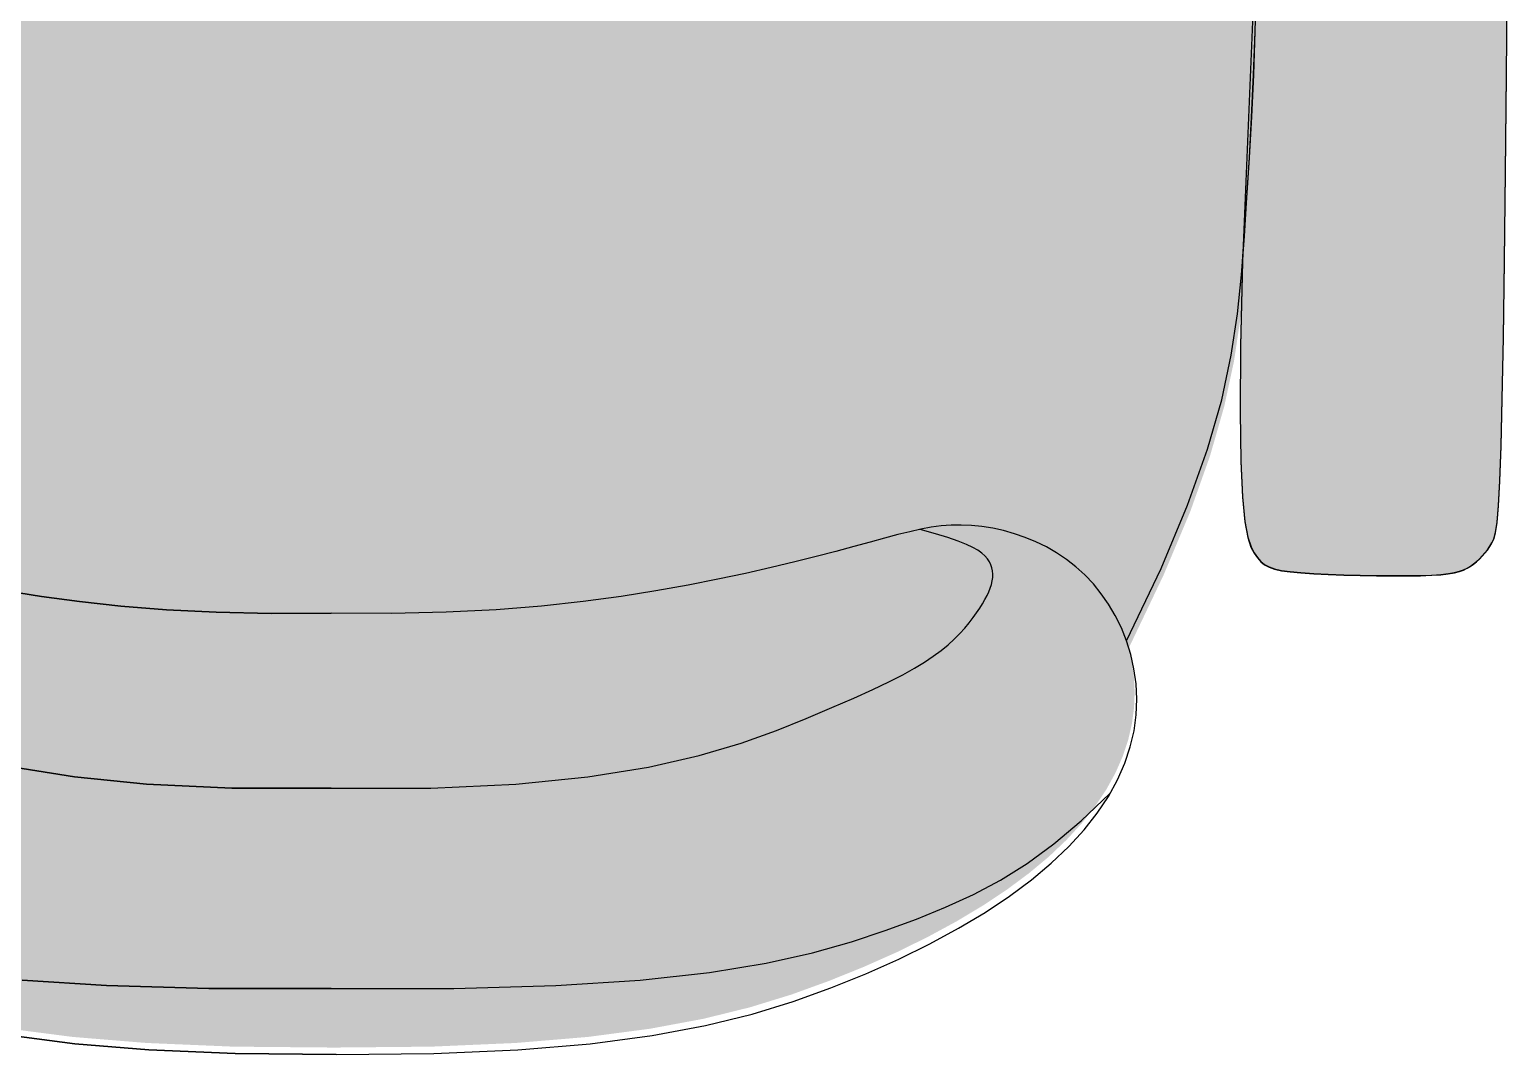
# Model space of a CAD drawing. Header units: millimetres. Extents: x 3459698 to 3471712, y -129464 to -118443.
# Drawn here: x 3460426.9 to 3460813.6, y -120856 to -120588.1 of the extents above; entities that cross this region are included whole.
import ezdxf

# ---------------------------------------------------------------- set-up
doc = ezdxf.new("R2010")
doc.units = ezdxf.units.MM
doc.header["$LTSCALE"] = 0.5
doc.header["$MEASUREMENT"] = 0
doc.layers.add('Furniture', color=252, linetype='Continuous')
doc.layers.add('PARTITION', color=7, linetype='Continuous')

msp = doc.modelspace()

# ---------------------------------------------------------------- hatches: boundary and pattern name
at = {"layer": 'PARTITION', "ltscale": 13, "true_color": 0xffffff}
h = msp.add_hatch(color=7, dxfattribs=at)
h.dxf.hatch_style = 1
h.paths.add_polyline_path([(3460549.48, -120741.43), (3460561.37, -120740.49), (3460572.21, -120739.33), (3460582.12, -120738), (3460591.22, -120736.54), (3460599.62, -120735.02), (3460607.41, -120733.48), (3460614.64, -120731.95), (3460621.33, -120730.44), (3460627.48, -120728.96), (3460633.13, -120727.54), (3460638.28, -120726.19), (3460642.96, -120724.93), (3460647.19, -120723.77), (3460651, -120722.73), (3460654.43, -120721.82), (3460657.56, -120721.05), (3460660.46, -120720.4), (3460663.18, -120719.91), (3460665.8, -120719.55), (3460668.39, -120719.35), (3460670.99, -120719.31), (3460673.68, -120719.42), (3460676.44, -120719.7), (3460679.24, -120720.15), (3460682.08, -120720.77), (3460684.92, -120721.57), (3460687.75, -120722.54), (3460690.54, -120723.7), (3460693.27, -120725.04), (3460695.93, -120726.58), (3460698.5, -120728.31), (3460700.97, -120730.23), (3460703.31, -120732.36), (3460705.53, -120734.7), (3460707.61, -120737.24), (3460709.53, -120740), (3460711.28, -120742.98), (3460712.84, -120746.18), (3460714.2, -120749.58), (3460723.22, -120730.65), (3460730.18, -120714.08), (3460735.36, -120699.5), (3460739.07, -120686.55), (3460741.59, -120674.88), (3460743.22, -120664.11), (3460744.25, -120653.89), (3460744.99, -120643.85), (3460745.66, -120633.68), (3460746.31, -120623.29), (3460746.9, -120612.61), (3460747.43, -120601.61), (3460747.85, -120590.23), (3460748.16, -120578.41), (3460748.32, -120566.12), (3460748.31, -120553.29), (3460748.12, -120539.92), (3460747.76, -120526.18), (3460747.24, -120512.27), (3460746.56, -120498.38), (3460745.76, -120484.74), (3460744.83, -120471.54), (3460743.79, -120458.99), (3460742.66, -120447.28), (3460741.45, -120436.59), (3460740.16, -120426.88), (3460738.81, -120418.08), (3460737.39, -120410.1), (3460735.93, -120402.86), (3460734.41, -120396.3), (3460732.85, -120390.32), (3460731.25, -120384.87), (3460729.62, -120379.85), (3460727.95, -120375.23), (3460726.21, -120370.95), (3460724.4, -120366.98), (3460722.48, -120363.25), (3460720.46, -120359.74), (3460718.31, -120356.4), (3460716.01, -120353.17), (3460713.55, -120350.02), (3460710.93, -120346.96), (3460708.12, -120343.99), (3460705.14, -120341.12), (3460701.97, -120338.36), (3460698.61, -120335.72), (3460695.04, -120333.21), (3460691.27, -120330.83), (3460687.29, -120328.61), (3460683.1, -120326.52), (3460678.7, -120324.56), (3460674.1, -120322.71), (3460669.29, -120320.98), (3460664.28, -120319.34), (3460659.08, -120317.79), (3460653.68, -120316.32), (3460648.08, -120314.92), (3460642.25, -120313.58), (3460636.16, -120312.31), (3460629.76, -120311.09), (3460623.02, -120309.94), (3460615.91, -120308.85), (3460608.39, -120307.81), (3460600.41, -120306.82), (3460591.93, -120305.89), (3460582.82, -120305.03), (3460572.92, -120304.26), (3460562.08, -120303.6), (3460550.16, -120303.07), (3460537.01, -120302.69), (3460522.47, -120302.47), (3460506.39, -120302.45), (3460490.32, -120302.47), (3460475.78, -120302.69), (3460462.62, -120303.07), (3460450.7, -120303.6), (3460439.86, -120304.26), (3460429.96, -120305.03), (3460420.85, -120305.89), (3460412.37, -120306.82), (3460404.4, -120307.81), (3460396.87, -120308.85), (3460389.76, -120309.94), (3460383.02, -120311.09), (3460376.63, -120312.31), (3460370.53, -120313.58), (3460364.7, -120314.92), (3460359.1, -120316.32), (3460353.7, -120317.79), (3460348.5, -120319.34), (3460343.49, -120320.98), (3460338.69, -120322.71), (3460334.08, -120324.56), (3460329.68, -120326.52), (3460325.49, -120328.61), (3460321.51, -120330.83), (3460317.74, -120333.21), (3460314.18, -120335.72), (3460310.81, -120338.36), (3460307.64, -120341.12), (3460304.66, -120343.99), (3460301.86, -120346.96), (3460299.23, -120350.02), (3460296.77, -120353.17), (3460294.47, -120356.4), (3460292.32, -120359.74), (3460290.3, -120363.25), (3460288.39, -120366.98), (3460286.57, -120370.95), (3460284.83, -120375.23), (3460283.16, -120379.85), (3460281.53, -120384.87), (3460279.94, -120390.32), (3460278.38, -120396.3), (3460276.86, -120402.86), (3460275.39, -120410.1), (3460273.97, -120418.08), (3460272.62, -120426.88), (3460271.33, -120436.59), (3460270.12, -120447.28), (3460268.99, -120458.99), (3460267.95, -120471.54), (3460267.03, -120484.74), (3460266.22, -120498.38), (3460265.55, -120512.27), (3460265.02, -120526.18), (3460264.66, -120539.92), (3460264.47, -120553.29), (3460264.47, -120566.12), (3460264.63, -120578.41), (3460264.93, -120590.23), (3460265.36, -120601.61), (3460265.88, -120612.61), (3460266.47, -120623.29), (3460267.12, -120633.68), (3460267.8, -120643.85), (3460268.53, -120653.89), (3460269.57, -120664.11), (3460271.2, -120674.88), (3460273.72, -120686.55), (3460277.42, -120699.5), (3460282.6, -120714.08), (3460289.56, -120730.65), (3460298.59, -120749.58), (3460299.94, -120746.18), (3460301.51, -120742.98), (3460303.26, -120740), (3460305.18, -120737.24), (3460307.25, -120734.7), (3460309.47, -120732.36), (3460311.82, -120730.23), (3460314.28, -120728.31), (3460316.85, -120726.58), (3460319.51, -120725.04), (3460322.24, -120723.7), (3460325.04, -120722.54), (3460327.87, -120721.57), (3460330.71, -120720.77), (3460333.54, -120720.15), (3460336.35, -120719.7), (3460339.1, -120719.42), (3460341.79, -120719.31), (3460344.4, -120719.35), (3460346.98, -120719.55), (3460349.6, -120719.91), (3460352.48, -120720.43), (3460352.47, -120720.44), (3460355.22, -120721.05), (3460358.35, -120721.82), (3460361.79, -120722.73), (3460365.59, -120723.77), (3460369.82, -120724.93), (3460374.5, -120726.19), (3460379.66, -120727.54), (3460385.3, -120728.96), (3460391.46, -120730.44), (3460398.14, -120731.95), (3460405.37, -120733.48), (3460413.16, -120735.02), (3460421.56, -120736.54), (3460430.66, -120738), (3460440.57, -120739.33), (3460451.42, -120740.49), (3460463.3, -120741.43), (3460476.35, -120742.09), (3460490.68, -120742.42), (3460506.39, -120742.36), (3460522.11, -120742.42), (3460536.43, -120742.09)])
h = msp.add_hatch(color=7, dxfattribs=at)
h.dxf.hatch_style = 1
h.paths.add_polyline_path([(3460743.82, -120648.71), (3460743.33, -120670.88), (3460743.2, -120688.1), (3460743.38, -120701.03), (3460743.82, -120710.36), (3460744.45, -120716.74), (3460745.21, -120720.85), (3460746.05, -120723.37), (3460746.9, -120724.96), (3460747.73, -120726.19), (3460748.59, -120727.2), (3460749.58, -120728.01), (3460750.76, -120728.65), (3460752.22, -120729.15), (3460754.04, -120729.54), (3460756.3, -120729.85), (3460759.08, -120730.1), (3460762.43, -120730.32), (3460766.22, -120730.51), (3460770.33, -120730.67), (3460774.6, -120730.79), (3460778.88, -120730.88), (3460783.03, -120730.92), (3460786.9, -120730.91), (3460790.34, -120730.86), (3460793.25, -120730.75), (3460795.65, -120730.59), (3460797.61, -120730.37), (3460799.21, -120730.09), (3460800.52, -120729.76), (3460801.6, -120729.37), (3460802.52, -120728.92), (3460803.36, -120728.41), (3460804.17, -120727.84), (3460804.96, -120727.2), (3460805.72, -120726.52), (3460806.46, -120725.77), (3460807.15, -120724.98), (3460807.81, -120724.14), (3460808.42, -120723.25), (3460808.98, -120722.32), (3460809.48, -120721.26), (3460809.94, -120719.63), (3460810.35, -120716.92), (3460810.73, -120712.59), (3460811.07, -120706.13), (3460811.39, -120697), (3460811.7, -120684.68), (3460811.99, -120668.65), (3460812.27, -120648.65), (3460812.55, -120625.46), (3460812.8, -120600.16), (3460813.03, -120573.78), (3460813.23, -120547.4), (3460813.39, -120522.07), (3460813.5, -120498.84), (3460813.56, -120478.77), (3460813.57, -120462.65), (3460813.53, -120450.24), (3460813.43, -120441), (3460813.3, -120434.43), (3460813.13, -120429.99), (3460812.92, -120427.18), (3460812.69, -120425.47), (3460812.44, -120424.34), (3460812.18, -120423.36), (3460811.89, -120422.44), (3460811.59, -120421.58), (3460811.26, -120420.76), (3460810.91, -120420), (3460810.54, -120419.28), (3460810.14, -120418.59), (3460809.71, -120417.95), (3460809.23, -120417.33), (3460808.66, -120416.75), (3460807.9, -120416.19), (3460806.91, -120415.65), (3460805.59, -120415.13), (3460803.89, -120414.63), (3460801.72, -120414.14), (3460799.02, -120413.66), (3460795.76, -120413.19), (3460792.04, -120412.74), (3460788.01, -120412.32), (3460783.83, -120411.94), (3460779.64, -120411.62), (3460775.6, -120411.36), (3460771.85, -120411.17), (3460768.54, -120411.08), (3460765.79, -120411.08), (3460763.57, -120411.17), (3460761.79, -120411.34), (3460760.4, -120411.58), (3460759.33, -120411.86), (3460758.51, -120412.19), (3460757.86, -120412.55), (3460757.33, -120412.93), (3460756.84, -120413.31), (3460756.4, -120413.71), (3460755.98, -120414.12), (3460755.6, -120414.56), (3460755.25, -120415.02), (3460754.91, -120415.51), (3460754.6, -120416.03), (3460754.3, -120416.59), (3460754.01, -120417.48), (3460753.67, -120420.07), (3460753.24, -120426.02), (3460752.65, -120437.01), (3460751.85, -120454.68), (3460750.78, -120480.71), (3460749.39, -120516.74)])
h = msp.add_hatch(color=7, dxfattribs=at)
h.dxf.hatch_style = 1
h.paths.add_polyline_path([(3460480.07, -120853.93), (3460506.41, -120854.17), (3460531.92, -120853.93), (3460553.92, -120852.97), (3460572.81, -120851.39), (3460589.02, -120849.25), (3460602.99, -120846.65), (3460615.14, -120843.65), (3460625.9, -120840.34), (3460635.69, -120836.79), (3460644.86, -120833.09), (3460653.49, -120829.25), (3460661.56, -120825.28), (3460669.07, -120821.21), (3460676, -120817.06), (3460682.36, -120812.83), (3460688.13, -120808.54), (3460693.3, -120804.22), (3460697.88, -120799.86), (3460701.88, -120795.5), (3460705.32, -120791.12), (3460708.23, -120786.76), (3460710.62, -120782.41), (3460712.52, -120778.09), (3460713.95, -120773.8), (3460714.93, -120769.57), (3460715.49, -120765.39), (3460715.65, -120761.29), (3460715.45, -120757.29), (3460714.92, -120753.41), (3460714.08, -120749.67), (3460712.97, -120746.09), (3460711.61, -120742.69), (3460710.05, -120739.49), (3460708.29, -120736.52), (3460706.37, -120733.76), (3460704.3, -120731.21), (3460702.08, -120728.87), (3460699.73, -120726.74), (3460697.27, -120724.82), (3460694.7, -120723.09), (3460692.04, -120721.55), (3460689.31, -120720.21), (3460686.51, -120719.05), (3460683.69, -120718.08), (3460680.84, -120717.28), (3460678.01, -120716.66), (3460675.2, -120716.21), (3460672.45, -120715.93), (3460669.76, -120715.82), (3460667.15, -120715.86), (3460664.57, -120716.06), (3460661.95, -120716.42), (3460659.23, -120716.92), (3460656.33, -120717.56), (3460653.2, -120718.33), (3460649.76, -120719.24), (3460645.96, -120720.28), (3460641.73, -120721.44), (3460637.05, -120722.7), (3460631.89, -120724.05), (3460626.25, -120725.47), (3460620.09, -120726.95), (3460613.41, -120728.46), (3460606.18, -120730), (3460598.39, -120731.53), (3460589.99, -120733.05), (3460580.89, -120734.51), (3460570.98, -120735.84), (3460560.14, -120737.01), (3460548.25, -120737.94), (3460535.2, -120738.6), (3460520.87, -120738.93), (3460505.16, -120738.87), (3460489.44, -120738.93), (3460475.12, -120738.6), (3460462.07, -120737.94), (3460450.18, -120737.01), (3460439.34, -120735.84), (3460429.43, -120734.51), (3460420.33, -120733.05), (3460411.93, -120731.53), (3460404.14, -120730), (3460396.91, -120728.46), (3460390.22, -120726.95), (3460384.07, -120725.47), (3460378.42, -120724.05), (3460373.27, -120722.7), (3460368.59, -120721.44), (3460364.36, -120720.28), (3460360.55, -120719.24), (3460357.12, -120718.33), (3460353.99, -120717.56), (3460351.09, -120716.92), (3460348.37, -120716.42), (3460345.75, -120716.06), (3460343.16, -120715.86), (3460340.56, -120715.82), (3460337.87, -120715.93), (3460335.12, -120716.21), (3460332.31, -120716.66), (3460329.47, -120717.28), (3460326.63, -120718.08), (3460323.8, -120719.05), (3460321.01, -120720.21), (3460318.28, -120721.55), (3460315.62, -120723.09), (3460313.05, -120724.82), (3460310.58, -120726.74), (3460308.24, -120728.87), (3460306.02, -120731.21), (3460303.94, -120733.76), (3460302.02, -120736.52), (3460300.27, -120739.49), (3460298.71, -120742.69), (3460297.35, -120746.09), (3460296.24, -120749.67), (3460295.4, -120753.41), (3460294.87, -120757.29), (3460294.67, -120761.29), (3460294.83, -120765.39), (3460295.39, -120769.57), (3460296.37, -120773.8), (3460297.8, -120778.09), (3460299.7, -120782.41), (3460302.09, -120786.76), (3460305, -120791.12), (3460308.44, -120795.5), (3460312.44, -120799.86), (3460317.01, -120804.22), (3460322.19, -120808.54), (3460327.96, -120812.83), (3460334.32, -120817.06), (3460341.25, -120821.21), (3460348.76, -120825.28), (3460356.83, -120829.25), (3460365.46, -120833.09), (3460374.63, -120836.79), (3460384.43, -120840.34), (3460395.21, -120843.65), (3460407.46, -120846.65), (3460421.61, -120849.25), (3460438.12, -120851.39), (3460457.46, -120852.97)])

# ---------------------------------------------------------------- linework, layer by layer
at = {"layer": 'Furniture', "color": 252, "linetype": 'Continuous'}
for p, q in [((3460749.39, -120516.74, 381), (3460743.82, -120648.71, 381)), ((3460747.16, -120588.61, 381), (3460747.47, -120576.79, 381)), ((3460747.17, -120588.53, 381), (3460747.48, -120576.71, 381)), ((3460747.17, -120588.53, 381), (3460747.48, -120576.71, 381)), ((3460812.8, -120600.16, 381), (3460813.03, -120573.78, 381)), ((3460812.81, -120600.08, 381), (3460813.04, -120573.7, 381)), ((3460812.81, -120600.08, 381), (3460813.04, -120573.7, 381)), ((3460746.74, -120599.99, 381), (3460747.16, -120588.61, 381)), ((3460746.75, -120599.91, 381), (3460747.17, -120588.53, 381)), ((3460746.75, -120599.91, 381), (3460747.17, -120588.53, 381)), ((3460746.22, -120610.99, 381), (3460746.74, -120599.99, 381)), ((3460746.23, -120610.91, 381), (3460746.75, -120599.91, 381)), ((3460746.23, -120610.91, 381), (3460746.75, -120599.91, 381)), ((3460812.55, -120625.46, 381), (3460812.8, -120600.16, 381)), ((3460812.56, -120625.38, 381), (3460812.81, -120600.08, 381)), ((3460812.56, -120625.38, 381), (3460812.81, -120600.08, 381)), ((3460745.62, -120621.67, 381), (3460746.22, -120610.99, 381)), ((3460745.63, -120621.59, 381), (3460746.23, -120610.91, 381)), ((3460745.63, -120621.59, 381), (3460746.23, -120610.91, 381)), ((3460744.97, -120632.06, 381), (3460745.62, -120621.67, 381)), ((3460744.98, -120631.98, 381), (3460745.63, -120621.59, 381)), ((3460744.98, -120631.98, 381), (3460745.63, -120621.59, 381)), ((3460812.27, -120648.65, 381), (3460812.55, -120625.46, 381)), ((3460812.28, -120648.57, 381), (3460812.56, -120625.38, 381)), ((3460812.28, -120648.57, 381), (3460812.56, -120625.38, 381)), ((3460744.3, -120642.23, 381), (3460744.97, -120632.06, 381)), ((3460744.31, -120642.15, 381), (3460744.98, -120631.98, 381)), ((3460744.31, -120642.15, 381), (3460744.98, -120631.98, 381)), ((3460743.57, -120652.19, 381), (3460744.31, -120642.15, 381)), ((3460743.57, -120652.19, 381), (3460744.31, -120642.15, 381)), ((3460743.82, -120648.71, 381), (3460744.3, -120642.23, 381)), ((3460743.82, -120648.71, 381), (3460743.33, -120670.88, 381)), ((3460743.83, -120648.63, 381), (3460743.34, -120670.8, 381)), ((3460743.83, -120648.63, 381), (3460743.34, -120670.8, 381)), ((3460811.99, -120668.65, 381), (3460812.27, -120648.65, 381)), ((3460812, -120668.57, 381), (3460812.28, -120648.57, 381)), ((3460812, -120668.57, 381), (3460812.28, -120648.57, 381)), ((3460742.54, -120662.41, 381), (3460743.57, -120652.19, 381)), ((3460742.54, -120662.41, 381), (3460743.57, -120652.19, 381)), ((3460740.91, -120673.18, 381), (3460742.54, -120662.41, 381)), ((3460740.91, -120673.18, 381), (3460742.54, -120662.41, 381)), ((3460811.7, -120684.68, 381), (3460811.99, -120668.65, 381)), ((3460811.71, -120684.6, 381), (3460812, -120668.57, 381)), ((3460811.71, -120684.6, 381), (3460812, -120668.57, 381)), ((3460738.39, -120684.85, 381), (3460740.91, -120673.18, 381)), ((3460738.39, -120684.85, 381), (3460740.91, -120673.18, 381)), ((3460743.33, -120670.88, 381), (3460743.2, -120688.1, 381)), ((3460743.34, -120670.8, 381), (3460743.21, -120688.02, 381)), ((3460743.34, -120670.8, 381), (3460743.21, -120688.02, 381)), ((3460734.69, -120697.8, 381), (3460738.39, -120684.85, 381)), ((3460734.69, -120697.8, 381), (3460738.39, -120684.85, 381)), ((3460811.39, -120697, 381), (3460811.7, -120684.68, 381)), ((3460811.4, -120696.92, 381), (3460811.71, -120684.6, 381)), ((3460811.4, -120696.92, 381), (3460811.71, -120684.6, 381)), ((3460743.2, -120688.1, 381), (3460743.38, -120701.03, 381)), ((3460743.21, -120688.02, 381), (3460743.39, -120700.95, 381)), ((3460743.21, -120688.02, 381), (3460743.39, -120700.95, 381)), ((3460729.5, -120712.38, 381), (3460734.69, -120697.8, 381)), ((3460729.5, -120712.38, 381), (3460734.69, -120697.8, 381)), ((3460811.07, -120706.13, 381), (3460811.39, -120697, 381)), ((3460811.08, -120706.05, 381), (3460811.4, -120696.92, 381)), ((3460811.08, -120706.05, 381), (3460811.4, -120696.92, 381)), ((3460743.38, -120701.03, 381), (3460743.82, -120710.36, 381)), ((3460743.39, -120700.95, 381), (3460743.83, -120710.28, 381)), ((3460743.39, -120700.95, 381), (3460743.83, -120710.28, 381)), ((3460810.73, -120712.59, 381), (3460811.07, -120706.13, 381)), ((3460810.74, -120712.51, 381), (3460811.08, -120706.05, 381)), ((3460810.74, -120712.51, 381), (3460811.08, -120706.05, 381)), ((3460743.82, -120710.36, 381), (3460744.45, -120716.74, 381)), ((3460743.83, -120710.28, 381), (3460744.46, -120716.66, 381)), ((3460743.83, -120710.28, 381), (3460744.46, -120716.66, 381)), ((3460722.55, -120728.95, 381), (3460729.5, -120712.38, 381)), ((3460722.55, -120728.95, 381), (3460729.5, -120712.38, 381)), ((3460810.35, -120716.92, 381), (3460810.73, -120712.59, 381)), ((3460810.36, -120716.84, 381), (3460810.74, -120712.51, 381)), ((3460810.36, -120716.84, 381), (3460810.74, -120712.51, 381)), ((3460656.89, -120719.35, 381), (3460653.75, -120720.12, 381)), ((3460656.89, -120719.35, 381), (3460653.75, -120720.12, 381)), ((3460659.78, -120718.71, 381), (3460656.89, -120719.35, 381)), ((3460659.78, -120718.71, 381), (3460656.89, -120719.35, 381)), ((3460663.59, -120719.88, 381), (3460659.64, -120718.74, 381)), ((3460663.59, -120719.88, 381), (3460659.64, -120718.74, 381)), ((3460662.51, -120718.21, 381), (3460659.78, -120718.71, 381)), ((3460662.51, -120718.21, 381), (3460659.78, -120718.71, 381)), ((3460665.13, -120717.85, 381), (3460662.51, -120718.21, 381)), ((3460665.13, -120717.85, 381), (3460662.51, -120718.21, 381)), ((3460666.87, -120720.9, 381), (3460663.59, -120719.88, 381)), ((3460666.87, -120720.9, 381), (3460663.59, -120719.88, 381)), ((3460667.71, -120717.65, 381), (3460665.13, -120717.85, 381)), ((3460667.71, -120717.65, 381), (3460665.13, -120717.85, 381)), ((3460670.32, -120717.61, 381), (3460667.71, -120717.65, 381)), ((3460670.32, -120717.61, 381), (3460667.71, -120717.65, 381)), ((3460673, -120717.72, 381), (3460670.32, -120717.61, 381)), ((3460673, -120717.72, 381), (3460670.32, -120717.61, 381)), ((3460675.76, -120718, 381), (3460673, -120717.72, 381)), ((3460675.76, -120718, 381), (3460673, -120717.72, 381)), ((3460678.56, -120718.45, 381), (3460675.76, -120718, 381)), ((3460678.56, -120718.45, 381), (3460675.76, -120718, 381)), ((3460681.4, -120719.07, 381), (3460678.56, -120718.45, 381)), ((3460681.4, -120719.07, 381), (3460678.56, -120718.45, 381)), ((3460684.24, -120719.87, 381), (3460681.4, -120719.07, 381)), ((3460684.24, -120719.87, 381), (3460681.4, -120719.07, 381)), ((3460687.07, -120720.84, 381), (3460684.24, -120719.87, 381)), ((3460687.07, -120720.84, 381), (3460684.24, -120719.87, 381)), ((3460744.45, -120716.74, 381), (3460745.21, -120720.85, 381)), ((3460744.46, -120716.66, 381), (3460745.22, -120720.77, 381)), ((3460744.46, -120716.66, 381), (3460745.22, -120720.77, 381)), ((3460809.48, -120721.26, 381), (3460809.94, -120719.63, 381)), ((3460809.49, -120721.18, 381), (3460809.95, -120719.55, 381)), ((3460809.49, -120721.18, 381), (3460809.95, -120719.55, 381)), ((3460809.94, -120719.63, 381), (3460810.35, -120716.92, 381)), ((3460809.95, -120719.55, 381), (3460810.36, -120716.84, 381)), ((3460809.95, -120719.55, 381), (3460810.36, -120716.84, 381)), ((3460642.29, -120723.23, 381), (3460637.6, -120724.49, 381)), ((3460642.29, -120723.23, 381), (3460637.6, -120724.49, 381)), ((3460646.52, -120722.07, 381), (3460642.29, -120723.23, 381)), ((3460646.52, -120722.07, 381), (3460642.29, -120723.23, 381)), ((3460650.32, -120721.03, 381), (3460646.52, -120722.07, 381)), ((3460650.32, -120721.03, 381), (3460646.52, -120722.07, 381)), ((3460653.75, -120720.12, 381), (3460650.32, -120721.03, 381)), ((3460653.75, -120720.12, 381), (3460650.32, -120721.03, 381)), ((3460669.54, -120721.82, 381), (3460666.87, -120720.9, 381)), ((3460669.54, -120721.82, 381), (3460666.87, -120720.9, 381)), ((3460671.67, -120722.67, 381), (3460669.54, -120721.82, 381)), ((3460671.67, -120722.67, 381), (3460669.54, -120721.82, 381)), ((3460673.36, -120723.46, 381), (3460671.67, -120722.67, 381)), ((3460673.36, -120723.46, 381), (3460671.67, -120722.67, 381)), ((3460674.68, -120724.21, 381), (3460673.36, -120723.46, 381)), ((3460674.68, -120724.21, 381), (3460673.36, -120723.46, 381)), ((3460689.86, -120722, 381), (3460687.07, -120720.84, 381)), ((3460689.86, -120722, 381), (3460687.07, -120720.84, 381)), ((3460692.6, -120723.34, 381), (3460689.86, -120722, 381)), ((3460692.6, -120723.34, 381), (3460689.86, -120722, 381)), ((3460695.26, -120724.88, 381), (3460692.6, -120723.34, 381)), ((3460695.26, -120724.88, 381), (3460692.6, -120723.34, 381)), ((3460745.21, -120720.85, 381), (3460746.05, -120723.37, 381)), ((3460745.22, -120720.77, 381), (3460746.06, -120723.29, 381)), ((3460745.22, -120720.77, 381), (3460746.06, -120723.29, 381)), ((3460746.05, -120723.37, 381), (3460746.9, -120724.96, 381)), ((3460746.06, -120723.29, 381), (3460746.91, -120724.88, 381)), ((3460746.06, -120723.29, 381), (3460746.91, -120724.88, 381)), ((3460807.81, -120724.14, 381), (3460808.42, -120723.25, 381)), ((3460807.82, -120724.06, 381), (3460808.43, -120723.17, 381)), ((3460807.82, -120724.06, 381), (3460808.43, -120723.17, 381)), ((3460808.42, -120723.25, 381), (3460808.98, -120722.32, 381)), ((3460808.43, -120723.17, 381), (3460808.99, -120722.24, 381)), ((3460808.43, -120723.17, 381), (3460808.99, -120722.24, 381)), ((3460808.98, -120722.32, 381), (3460809.48, -120721.26, 381)), ((3460808.99, -120722.24, 381), (3460809.49, -120721.18, 381)), ((3460808.99, -120722.24, 381), (3460809.49, -120721.18, 381)), ((3460626.81, -120727.26, 381), (3460620.65, -120728.74, 381)), ((3460626.81, -120727.26, 381), (3460620.65, -120728.74, 381)), ((3460632.45, -120725.84, 381), (3460626.81, -120727.26, 381)), ((3460632.45, -120725.84, 381), (3460626.81, -120727.26, 381)), ((3460637.6, -120724.49, 381), (3460632.45, -120725.84, 381)), ((3460637.6, -120724.49, 381), (3460632.45, -120725.84, 381)), ((3460675.7, -120724.94, 381), (3460674.68, -120724.21, 381)), ((3460675.7, -120724.94, 381), (3460674.68, -120724.21, 381)), ((3460676.51, -120725.67, 381), (3460675.7, -120724.94, 381)), ((3460676.51, -120725.67, 381), (3460675.7, -120724.94, 381)), ((3460677.16, -120726.42, 381), (3460676.51, -120725.67, 381)), ((3460677.16, -120726.42, 381), (3460676.51, -120725.67, 381)), ((3460677.68, -120727.19, 381), (3460677.16, -120726.42, 381)), ((3460677.68, -120727.19, 381), (3460677.16, -120726.42, 381)), ((3460678.08, -120727.98, 381), (3460677.68, -120727.19, 381)), ((3460678.08, -120727.98, 381), (3460677.68, -120727.19, 381)), ((3460697.83, -120726.61, 381), (3460695.26, -120724.88, 381)), ((3460697.83, -120726.61, 381), (3460695.26, -120724.88, 381)), ((3460700.29, -120728.53, 381), (3460697.83, -120726.61, 381)), ((3460700.29, -120728.53, 381), (3460697.83, -120726.61, 381)), ((3460746.9, -120724.96, 381), (3460747.73, -120726.19, 381)), ((3460746.91, -120724.88, 381), (3460747.74, -120726.11, 381)), ((3460746.91, -120724.88, 381), (3460747.74, -120726.11, 381)), ((3460747.73, -120726.19, 381), (3460748.59, -120727.2, 381)), ((3460747.74, -120726.11, 381), (3460748.6, -120727.12, 381)), ((3460747.74, -120726.11, 381), (3460748.6, -120727.12, 381)), ((3460748.59, -120727.2, 381), (3460749.58, -120728.01, 381)), ((3460748.6, -120727.12, 381), (3460749.59, -120727.92, 381)), ((3460748.6, -120727.12, 381), (3460749.59, -120727.92, 381)), ((3460803.37, -120728.33, 381), (3460804.18, -120727.76, 381)), ((3460803.37, -120728.33, 381), (3460804.18, -120727.76, 381)), ((3460804.17, -120727.84, 381), (3460804.96, -120727.2, 381)), ((3460804.18, -120727.76, 381), (3460804.97, -120727.12, 381)), ((3460804.18, -120727.76, 381), (3460804.97, -120727.12, 381)), ((3460804.96, -120727.2, 381), (3460805.72, -120726.52, 381)), ((3460804.97, -120727.12, 381), (3460805.73, -120726.43, 381)), ((3460804.97, -120727.12, 381), (3460805.73, -120726.43, 381)), ((3460805.72, -120726.52, 381), (3460806.46, -120725.77, 381)), ((3460805.73, -120726.43, 381), (3460806.47, -120725.69, 381)), ((3460805.73, -120726.43, 381), (3460806.47, -120725.69, 381)), ((3460806.46, -120725.77, 381), (3460807.15, -120724.98, 381)), ((3460806.47, -120725.69, 381), (3460807.16, -120724.9, 381)), ((3460806.47, -120725.69, 381), (3460807.16, -120724.9, 381)), ((3460807.15, -120724.98, 381), (3460807.81, -120724.14, 381)), ((3460807.16, -120724.9, 381), (3460807.82, -120724.06, 381)), ((3460807.16, -120724.9, 381), (3460807.82, -120724.06, 381)), ((3460613.97, -120730.25, 381), (3460606.74, -120731.79, 381)), ((3460613.97, -120730.25, 381), (3460606.74, -120731.79, 381)), ((3460620.65, -120728.74, 381), (3460613.97, -120730.25, 381)), ((3460620.65, -120728.74, 381), (3460613.97, -120730.25, 381)), ((3460678.36, -120728.79, 381), (3460678.08, -120727.98, 381)), ((3460678.36, -120728.79, 381), (3460678.08, -120727.98, 381)), ((3460678.53, -120729.62, 381), (3460678.36, -120728.79, 381)), ((3460678.53, -120729.62, 381), (3460678.36, -120728.79, 381)), ((3460678.44, -120732.23, 381), (3460678.56, -120731.34, 381)), ((3460678.44, -120732.23, 381), (3460678.56, -120731.34, 381)), ((3460678.59, -120730.47, 381), (3460678.53, -120729.62, 381)), ((3460678.59, -120730.47, 381), (3460678.53, -120729.62, 381)), ((3460678.56, -120731.34, 381), (3460678.59, -120730.47, 381)), ((3460678.56, -120731.34, 381), (3460678.59, -120730.47, 381)), ((3460702.64, -120730.66, 381), (3460700.29, -120728.53, 381)), ((3460702.64, -120730.66, 381), (3460700.29, -120728.53, 381)), ((3460704.86, -120733, 381), (3460702.64, -120730.66, 381)), ((3460704.86, -120733, 381), (3460702.64, -120730.66, 381)), ((3460713.52, -120747.88, 381), (3460722.55, -120728.95, 381)), ((3460713.52, -120747.88, 381), (3460722.55, -120728.95, 381)), ((3460749.58, -120728.01, 381), (3460750.76, -120728.65, 381)), ((3460749.59, -120727.92, 381), (3460750.77, -120728.57, 381)), ((3460749.59, -120727.92, 381), (3460750.77, -120728.57, 381)), ((3460750.76, -120728.65, 381), (3460752.22, -120729.15, 381)), ((3460750.77, -120728.57, 381), (3460752.23, -120729.07, 381)), ((3460750.77, -120728.57, 381), (3460752.23, -120729.07, 381)), ((3460752.22, -120729.15, 381), (3460754.04, -120729.54, 381)), ((3460752.23, -120729.07, 381), (3460754.05, -120729.46, 381)), ((3460752.23, -120729.07, 381), (3460754.05, -120729.46, 381)), ((3460754.04, -120729.54, 381), (3460756.3, -120729.85, 381)), ((3460754.05, -120729.46, 381), (3460756.31, -120729.76, 381)), ((3460754.05, -120729.46, 381), (3460756.31, -120729.76, 381)), ((3460756.3, -120729.85, 381), (3460759.08, -120730.1, 381)), ((3460756.31, -120729.76, 381), (3460759.09, -120730.02, 381)), ((3460756.31, -120729.76, 381), (3460759.09, -120730.02, 381)), ((3460759.08, -120730.1, 381), (3460762.43, -120730.32, 381)), ((3460759.09, -120730.02, 381), (3460762.44, -120730.24, 381)), ((3460759.09, -120730.02, 381), (3460762.44, -120730.24, 381)), ((3460762.43, -120730.32, 381), (3460766.22, -120730.51, 381)), ((3460762.44, -120730.24, 381), (3460766.24, -120730.43, 381)), ((3460762.44, -120730.24, 381), (3460766.24, -120730.43, 381)), ((3460766.22, -120730.51, 381), (3460770.33, -120730.67, 381)), ((3460766.24, -120730.43, 381), (3460770.34, -120730.59, 381)), ((3460766.24, -120730.43, 381), (3460770.34, -120730.59, 381)), ((3460770.33, -120730.67, 381), (3460774.6, -120730.79, 381)), ((3460770.34, -120730.59, 381), (3460774.61, -120730.71, 381)), ((3460770.34, -120730.59, 381), (3460774.61, -120730.71, 381)), ((3460774.6, -120730.79, 381), (3460778.88, -120730.88, 381)), ((3460774.61, -120730.71, 381), (3460778.89, -120730.8, 381)), ((3460774.61, -120730.71, 381), (3460778.89, -120730.8, 381)), ((3460778.88, -120730.88, 381), (3460783.03, -120730.92, 381)), ((3460778.89, -120730.8, 381), (3460783.04, -120730.84, 381)), ((3460778.89, -120730.8, 381), (3460783.04, -120730.84, 381)), ((3460783.03, -120730.92, 381), (3460786.9, -120730.91, 381)), ((3460783.04, -120730.84, 381), (3460786.91, -120730.83, 381)), ((3460783.04, -120730.84, 381), (3460786.91, -120730.83, 381)), ((3460786.9, -120730.91, 381), (3460790.34, -120730.86, 381)), ((3460786.91, -120730.83, 381), (3460790.35, -120730.78, 381)), ((3460786.91, -120730.83, 381), (3460790.35, -120730.78, 381)), ((3460790.34, -120730.86, 381), (3460793.25, -120730.75, 381)), ((3460790.35, -120730.78, 381), (3460793.26, -120730.67, 381)), ((3460790.35, -120730.78, 381), (3460793.26, -120730.67, 381)), ((3460793.25, -120730.75, 381), (3460795.65, -120730.59, 381)), ((3460793.26, -120730.67, 381), (3460795.66, -120730.51, 381)), ((3460793.26, -120730.67, 381), (3460795.66, -120730.51, 381)), ((3460795.65, -120730.59, 381), (3460797.61, -120730.37, 381)), ((3460795.66, -120730.51, 381), (3460797.62, -120730.29, 381)), ((3460795.66, -120730.51, 381), (3460797.62, -120730.29, 381)), ((3460797.61, -120730.37, 381), (3460799.21, -120730.09, 381)), ((3460797.62, -120730.29, 381), (3460799.22, -120730.01, 381)), ((3460797.62, -120730.29, 381), (3460799.22, -120730.01, 381)), ((3460799.21, -120730.09, 381), (3460800.52, -120729.76, 381)), ((3460799.22, -120730.01, 381), (3460800.53, -120729.68, 381)), ((3460799.22, -120730.01, 381), (3460800.53, -120729.68, 381)), ((3460800.52, -120729.76, 381), (3460801.6, -120729.37, 381)), ((3460800.53, -120729.68, 381), (3460801.61, -120729.29, 381)), ((3460800.53, -120729.68, 381), (3460801.61, -120729.29, 381)), ((3460801.6, -120729.37, 381), (3460802.52, -120728.92, 381)), ((3460801.61, -120729.29, 381), (3460802.53, -120728.84, 381)), ((3460801.61, -120729.29, 381), (3460802.53, -120728.84, 381)), ((3460802.52, -120728.92, 381), (3460803.36, -120728.41, 381)), ((3460802.53, -120728.84, 381), (3460803.37, -120728.33, 381)), ((3460802.53, -120728.84, 381), (3460803.37, -120728.33, 381)), ((3460803.36, -120728.41, 381), (3460804.17, -120727.84, 381)), ((3460420.89, -120734.84, 381), (3460429.98, -120736.3, 381)), ((3460429.98, -120736.3, 381), (3460420.89, -120734.84, 381)), ((3460590.54, -120734.84, 381), (3460581.45, -120736.3, 381)), ((3460590.54, -120734.84, 381), (3460581.45, -120736.3, 381)), ((3460598.94, -120733.32, 381), (3460590.54, -120734.84, 381)), ((3460598.94, -120733.32, 381), (3460590.54, -120734.84, 381)), ((3460606.74, -120731.79, 381), (3460598.94, -120733.32, 381)), ((3460606.74, -120731.79, 381), (3460598.94, -120733.32, 381)), ((3460677.09, -120736.05, 381), (3460677.56, -120735.05, 381)), ((3460677.09, -120736.05, 381), (3460677.56, -120735.05, 381)), ((3460677.56, -120735.05, 381), (3460677.93, -120734.08, 381)), ((3460677.56, -120735.05, 381), (3460677.93, -120734.08, 381)), ((3460677.93, -120734.08, 381), (3460678.23, -120733.14, 381)), ((3460677.93, -120734.08, 381), (3460678.23, -120733.14, 381)), ((3460678.23, -120733.14, 381), (3460678.44, -120732.23, 381)), ((3460678.23, -120733.14, 381), (3460678.44, -120732.23, 381)), ((3460706.93, -120735.55, 381), (3460704.86, -120733, 381)), ((3460706.93, -120735.55, 381), (3460704.86, -120733, 381)), ((3460429.98, -120736.3, 381), (3460439.9, -120737.63, 381)), ((3460439.9, -120737.63, 381), (3460429.98, -120736.3, 381)), ((3460439.9, -120737.63, 381), (3460450.74, -120738.8, 381)), ((3460450.74, -120738.8, 381), (3460439.9, -120737.63, 381)), ((3460450.74, -120738.8, 381), (3460462.63, -120739.73, 381)), ((3460462.63, -120739.73, 381), (3460450.74, -120738.8, 381)), ((3460560.69, -120738.8, 381), (3460548.8, -120739.73, 381)), ((3460560.69, -120738.8, 381), (3460548.8, -120739.73, 381)), ((3460571.53, -120737.63, 381), (3460560.69, -120738.8, 381)), ((3460571.53, -120737.63, 381), (3460560.69, -120738.8, 381)), ((3460581.45, -120736.3, 381), (3460571.53, -120737.63, 381)), ((3460581.45, -120736.3, 381), (3460571.53, -120737.63, 381)), ((3460674.35, -120740.54, 381), (3460675.17, -120739.34, 381)), ((3460674.35, -120740.54, 381), (3460675.17, -120739.34, 381)), ((3460675.17, -120739.34, 381), (3460675.9, -120738.19, 381)), ((3460675.17, -120739.34, 381), (3460675.9, -120738.19, 381)), ((3460675.9, -120738.19, 381), (3460676.54, -120737.09, 381)), ((3460675.9, -120738.19, 381), (3460676.54, -120737.09, 381)), ((3460676.54, -120737.09, 381), (3460677.09, -120736.05, 381)), ((3460676.54, -120737.09, 381), (3460677.09, -120736.05, 381)), ((3460708.85, -120738.31, 381), (3460706.93, -120735.55, 381)), ((3460708.85, -120738.31, 381), (3460706.93, -120735.55, 381)), ((3460710.6, -120741.28, 381), (3460708.85, -120738.31, 381)), ((3460710.6, -120741.28, 381), (3460708.85, -120738.31, 381)), ((3460462.63, -120739.73, 381), (3460475.68, -120740.39, 381)), ((3460475.68, -120740.39, 381), (3460462.63, -120739.73, 381)), ((3460475.68, -120740.39, 381), (3460490, -120740.72, 381)), ((3460490, -120740.72, 381), (3460475.68, -120740.39, 381)), ((3460490, -120740.72, 381), (3460505.71, -120740.66, 381)), ((3460505.71, -120740.66, 381), (3460490, -120740.72, 381)), ((3460521.43, -120740.72, 381), (3460505.71, -120740.66, 381)), ((3460521.43, -120740.72, 381), (3460505.71, -120740.66, 381)), ((3460535.75, -120740.39, 381), (3460521.43, -120740.72, 381)), ((3460535.75, -120740.39, 381), (3460521.43, -120740.72, 381)), ((3460548.8, -120739.73, 381), (3460535.75, -120740.39, 381)), ((3460548.8, -120739.73, 381), (3460535.75, -120740.39, 381)), ((3460671.27, -120744.52, 381), (3460672.42, -120743.14, 381)), ((3460671.27, -120744.52, 381), (3460672.42, -120743.14, 381)), ((3460672.42, -120743.14, 381), (3460673.44, -120741.81, 381)), ((3460672.42, -120743.14, 381), (3460673.44, -120741.81, 381)), ((3460673.44, -120741.81, 381), (3460674.35, -120740.54, 381)), ((3460673.44, -120741.81, 381), (3460674.35, -120740.54, 381)), ((3460712.17, -120744.48, 381), (3460710.6, -120741.28, 381)), ((3460712.17, -120744.48, 381), (3460710.6, -120741.28, 381)), ((3460668.52, -120747.4, 381), (3460669.98, -120745.94, 381)), ((3460668.52, -120747.4, 381), (3460669.98, -120745.94, 381)), ((3460669.98, -120745.94, 381), (3460671.27, -120744.52, 381)), ((3460669.98, -120745.94, 381), (3460671.27, -120744.52, 381)), ((3460713.52, -120747.88, 381), (3460712.17, -120744.48, 381)), ((3460713.52, -120747.88, 381), (3460712.17, -120744.48, 381)), ((3460663.01, -120751.92, 381), (3460665.06, -120750.39, 381)), ((3460663.01, -120751.92, 381), (3460665.06, -120750.39, 381)), ((3460665.06, -120750.39, 381), (3460666.89, -120748.88, 381)), ((3460665.06, -120750.39, 381), (3460666.89, -120748.88, 381)), ((3460666.89, -120748.88, 381), (3460668.52, -120747.4, 381)), ((3460666.89, -120748.88, 381), (3460668.52, -120747.4, 381)), ((3460714.63, -120751.46, 381), (3460713.52, -120747.88, 381)), ((3460714.63, -120751.46, 381), (3460713.52, -120747.88, 381)), ((3460658.09, -120755.05, 381), (3460660.72, -120753.46, 381)), ((3460658.09, -120755.05, 381), (3460660.72, -120753.46, 381)), ((3460660.72, -120753.46, 381), (3460663.01, -120751.92, 381)), ((3460660.72, -120753.46, 381), (3460663.01, -120751.92, 381)), ((3460715.47, -120755.2, 381), (3460714.63, -120751.46, 381)), ((3460715.47, -120755.2, 381), (3460714.63, -120751.46, 381)), ((3460647.24, -120760.58, 381), (3460651.45, -120758.57, 381)), ((3460647.24, -120760.58, 381), (3460651.45, -120758.57, 381)), ((3460651.45, -120758.57, 381), (3460655.04, -120756.74, 381)), ((3460651.45, -120758.57, 381), (3460655.04, -120756.74, 381)), ((3460655.04, -120756.74, 381), (3460658.09, -120755.05, 381)), ((3460655.04, -120756.74, 381), (3460658.09, -120755.05, 381)), ((3460716.01, -120759.08, 381), (3460715.47, -120755.2, 381)), ((3460716.01, -120759.08, 381), (3460715.47, -120755.2, 381)), ((3460642.29, -120762.82, 381), (3460647.24, -120760.58, 381)), ((3460642.29, -120762.82, 381), (3460647.24, -120760.58, 381)), ((3460716.21, -120763.08, 381), (3460716.01, -120759.08, 381)), ((3460716.21, -120763.08, 381), (3460716.01, -120759.08, 381)), ((3460629.82, -120768.16, 381), (3460636.52, -120765.33, 381)), ((3460629.82, -120768.16, 381), (3460636.52, -120765.33, 381)), ((3460636.52, -120765.33, 381), (3460642.29, -120762.82, 381)), ((3460636.52, -120765.33, 381), (3460642.29, -120762.82, 381)), ((3460716.04, -120767.18, 381), (3460716.21, -120763.08, 381)), ((3460716.04, -120767.18, 381), (3460716.21, -120763.08, 381)), ((3460622.05, -120771.3, 381), (3460629.82, -120768.16, 381)), ((3460622.05, -120771.3, 381), (3460629.82, -120768.16, 381)), ((3460715.48, -120771.36, 381), (3460716.04, -120767.18, 381)), ((3460715.48, -120771.36, 381), (3460716.04, -120767.18, 381)), ((3460612.85, -120774.59, 381), (3460622.05, -120771.3, 381)), ((3460612.85, -120774.59, 381), (3460622.05, -120771.3, 381)), ((3460714.5, -120775.59, 381), (3460715.48, -120771.36, 381)), ((3460714.5, -120775.59, 381), (3460715.48, -120771.36, 381)), ((3460588.61, -120780.85, 381), (3460601.84, -120777.85, 381)), ((3460588.61, -120780.85, 381), (3460601.84, -120777.85, 381)), ((3460601.84, -120777.85, 381), (3460612.85, -120774.59, 381)), ((3460601.84, -120777.85, 381), (3460612.85, -120774.59, 381)), ((3460713.07, -120779.88, 381), (3460714.5, -120775.59, 381)), ((3460713.07, -120779.88, 381), (3460714.5, -120775.59, 381)), ((3460438.65, -120783.41, 381), (3460422.82, -120780.85, 381)), ((3460422.82, -120780.85, 381), (3460438.65, -120783.41, 381)), ((3460572.79, -120783.41, 381), (3460588.61, -120780.85, 381)), ((3460572.79, -120783.41, 381), (3460588.61, -120780.85, 381)), ((3460711.17, -120784.2, 381), (3460713.07, -120779.88, 381)), ((3460711.17, -120784.2, 381), (3460713.07, -120779.88, 381)), ((3460457.48, -120785.31, 381), (3460438.65, -120783.41, 381)), ((3460438.65, -120783.41, 381), (3460457.48, -120785.31, 381)), ((3460479.71, -120786.37, 381), (3460457.48, -120785.31, 381)), ((3460457.48, -120785.31, 381), (3460479.71, -120786.37, 381)), ((3460531.74, -120786.37, 381), (3460553.96, -120785.31, 381)), ((3460531.74, -120786.37, 381), (3460553.96, -120785.31, 381)), ((3460553.96, -120785.31, 381), (3460572.79, -120783.41, 381)), ((3460553.96, -120785.31, 381), (3460572.79, -120783.41, 381)), ((3460708.78, -120788.55, 381), (3460711.17, -120784.2, 381)), ((3460708.78, -120788.55, 381), (3460711.17, -120784.2, 381)), ((3460505.72, -120786.36, 381), (3460479.71, -120786.37, 381)), ((3460479.71, -120786.37, 381), (3460505.72, -120786.36, 381)), ((3460505.72, -120786.36, 381), (3460531.74, -120786.37, 381)), ((3460505.72, -120786.36, 381), (3460531.74, -120786.37, 381)), ((3460701.7, -120794.9, 381), (3460709.2, -120787.78, 381)), ((3460701.7, -120794.9, 381), (3460709.2, -120787.78, 381)), ((3460705.88, -120792.91, 381), (3460708.78, -120788.55, 381)), ((3460705.88, -120792.91, 381), (3460708.78, -120788.55, 381)), ((3460702.44, -120797.29, 381), (3460705.88, -120792.91, 381)), ((3460702.44, -120797.29, 381), (3460705.88, -120792.91, 381)), ((3460694.52, -120800.94, 381), (3460701.7, -120794.9, 381)), ((3460694.52, -120800.94, 381), (3460701.7, -120794.9, 381)), ((3460698.44, -120801.65, 381), (3460702.44, -120797.29, 381)), ((3460698.44, -120801.65, 381), (3460702.44, -120797.29, 381)), ((3460687.53, -120806.06, 381), (3460694.52, -120800.94, 381)), ((3460687.53, -120806.06, 381), (3460694.52, -120800.94, 381)), ((3460693.86, -120806.01, 381), (3460698.44, -120801.65, 381)), ((3460693.86, -120806.01, 381), (3460698.44, -120801.65, 381)), ((3460680.58, -120810.42, 381), (3460687.53, -120806.06, 381)), ((3460680.58, -120810.42, 381), (3460687.53, -120806.06, 381)), ((3460688.68, -120810.33, 381), (3460693.86, -120806.01, 381)), ((3460688.68, -120810.33, 381), (3460693.86, -120806.01, 381)), ((3460673.53, -120814.18, 381), (3460680.58, -120810.42, 381)), ((3460673.53, -120814.18, 381), (3460680.58, -120810.42, 381)), ((3460682.91, -120814.62, 381), (3460688.68, -120810.33, 381)), ((3460682.91, -120814.62, 381), (3460688.68, -120810.33, 381)), ((3460666.26, -120817.52, 381), (3460673.53, -120814.18, 381)), ((3460666.26, -120817.52, 381), (3460673.53, -120814.18, 381)), ((3460676.56, -120818.85, 381), (3460682.91, -120814.62, 381)), ((3460676.56, -120818.85, 381), (3460682.91, -120814.62, 381)), ((3460650.49, -120823.54, 381), (3460658.63, -120820.58, 381)), ((3460650.49, -120823.54, 381), (3460658.63, -120820.58, 381)), ((3460658.63, -120820.58, 381), (3460666.26, -120817.52, 381)), ((3460658.63, -120820.58, 381), (3460666.26, -120817.52, 381)), ((3460669.62, -120823, 381), (3460676.56, -120818.85, 381)), ((3460669.62, -120823, 381), (3460676.56, -120818.85, 381)), ((3460641.63, -120826.51, 381), (3460650.49, -120823.54, 381)), ((3460641.63, -120826.51, 381), (3460650.49, -120823.54, 381)), ((3460662.11, -120827.07, 381), (3460669.62, -120823, 381)), ((3460662.11, -120827.07, 381), (3460669.62, -120823, 381)), ((3460631.46, -120829.42, 381), (3460641.63, -120826.51, 381)), ((3460631.46, -120829.42, 381), (3460641.63, -120826.51, 381)), ((3460654.04, -120831.04, 381), (3460662.11, -120827.07, 381)), ((3460654.04, -120831.04, 381), (3460662.11, -120827.07, 381)), ((3460604.55, -120834.55, 381), (3460619.33, -120832.14, 381)), ((3460604.55, -120834.55, 381), (3460619.33, -120832.14, 381)), ((3460619.33, -120832.14, 381), (3460631.46, -120829.42, 381)), ((3460619.33, -120832.14, 381), (3460631.46, -120829.42, 381)), ((3460645.42, -120834.88, 381), (3460654.04, -120831.04, 381)), ((3460645.42, -120834.88, 381), (3460654.04, -120831.04, 381)), ((3460586.46, -120836.54, 381), (3460604.55, -120834.55, 381)), ((3460586.46, -120836.54, 381), (3460604.55, -120834.55, 381)), ((3460636.24, -120838.58, 381), (3460645.42, -120834.88, 381)), ((3460636.24, -120838.58, 381), (3460645.42, -120834.88, 381)), ((3460447.02, -120837.97, 381), (3460424.96, -120836.54, 381)), ((3460424.96, -120836.54, 381), (3460447.02, -120837.97, 381)), ((3460473.71, -120838.73, 381), (3460447.02, -120837.97, 381)), ((3460447.02, -120837.97, 381), (3460473.71, -120838.73, 381)), ((3460505.71, -120838.7, 381), (3460473.71, -120838.73, 381)), ((3460473.71, -120838.73, 381), (3460505.71, -120838.7, 381)), ((3460505.71, -120838.7, 381), (3460537.71, -120838.73, 381)), ((3460505.71, -120838.7, 381), (3460537.71, -120838.73, 381)), ((3460537.71, -120838.73, 381), (3460564.41, -120837.97, 381)), ((3460537.71, -120838.73, 381), (3460564.41, -120837.97, 381)), ((3460564.41, -120837.97, 381), (3460586.46, -120836.54, 381)), ((3460564.41, -120837.97, 381), (3460586.46, -120836.54, 381)), ((3460626.45, -120842.13, 381), (3460636.24, -120838.58, 381)), ((3460626.45, -120842.13, 381), (3460636.24, -120838.58, 381)), ((3460615.7, -120845.44, 381), (3460626.45, -120842.13, 381)), ((3460615.7, -120845.44, 381), (3460626.45, -120842.13, 381)), ((3460603.55, -120848.44, 381), (3460615.7, -120845.44, 381)), ((3460603.55, -120848.44, 381), (3460615.7, -120845.44, 381)), ((3460438.68, -120853.18, 381), (3460422.16, -120851.04, 381)), ((3460422.16, -120851.04, 381), (3460438.68, -120853.18, 381)), ((3460573.36, -120853.18, 381), (3460589.58, -120851.04, 381)), ((3460573.36, -120853.18, 381), (3460589.58, -120851.04, 381)), ((3460589.58, -120851.04, 381), (3460603.55, -120848.44, 381)), ((3460589.58, -120851.04, 381), (3460603.55, -120848.44, 381)), ((3460458.01, -120854.76, 381), (3460438.68, -120853.18, 381)), ((3460438.68, -120853.18, 381), (3460458.01, -120854.76, 381)), ((3460480.62, -120855.72, 381), (3460458.01, -120854.76, 381)), ((3460458.01, -120854.76, 381), (3460480.62, -120855.72, 381)), ((3460532.48, -120855.72, 381), (3460554.47, -120854.76, 381)), ((3460532.48, -120855.72, 381), (3460554.47, -120854.76, 381)), ((3460554.47, -120854.76, 381), (3460573.36, -120853.18, 381)), ((3460554.47, -120854.76, 381), (3460573.36, -120853.18, 381)), ((3460506.96, -120855.96, 381), (3460480.62, -120855.72, 381)), ((3460480.62, -120855.72, 381), (3460506.96, -120855.96, 381)), ((3460506.96, -120855.96, 381), (3460532.48, -120855.72, 381)), ((3460506.96, -120855.96, 381), (3460532.48, -120855.72, 381))]:
    msp.add_line(p, q, dxfattribs=at)

doc.saveas('drawing.dxf')
